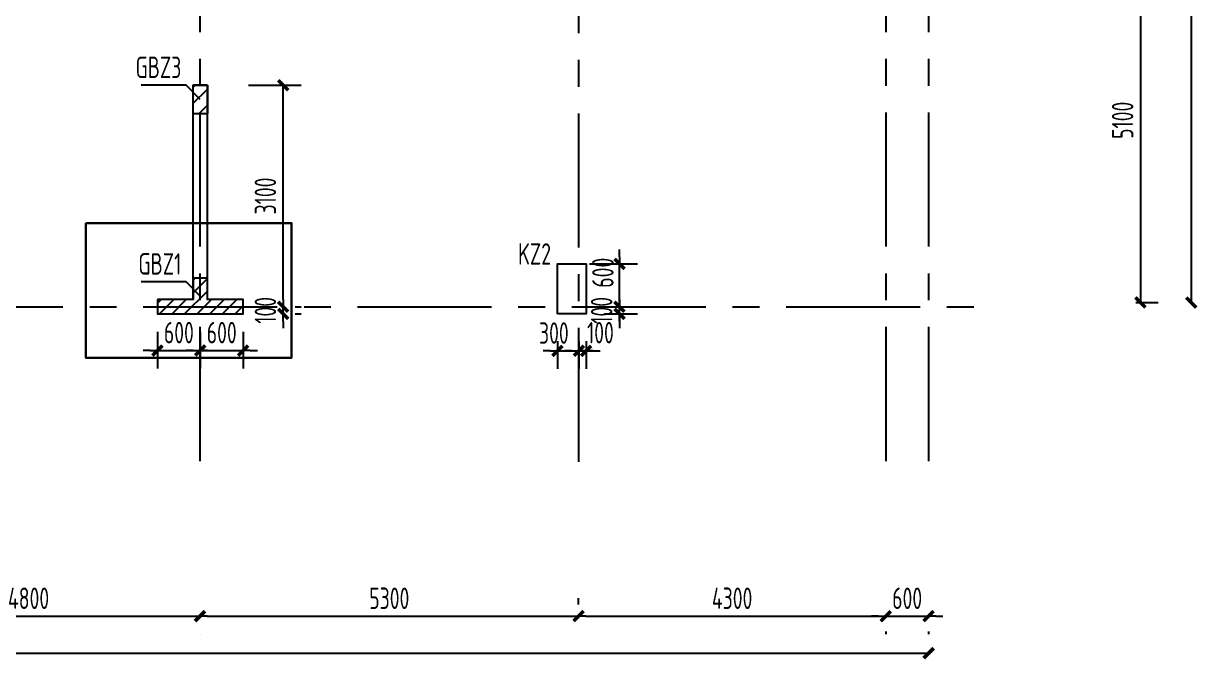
# Model space of a CAD drawing. Extents: x 580289 to 1106878, y -144605 to 78052.
# Drawn here: x 883208 to 899644, y 49175 to 58074 of the extents above; entities that cross this region are included whole.
import ezdxf
from ezdxf.enums import TextEntityAlignment as Align

# ---------------------------------------------------------------- set-up
doc = ezdxf.new("R2010")
doc.units = 0
doc.header["$LTSCALE"] = 100
doc.linetypes.add('CENTER', pattern=[2, 1.25, -0.25, 0.25, -0.25])
doc.layers.get('0').update_dxf_attribs({"linetype": 'CONTINUOUS'})
doc.layers.get('Defpoints').update_dxf_attribs({"linetype": 'CONTINUOUS'})
for name, color, linetype in [('21000', 7, 'CONTINUOUS'), ('b边缘构件', 240, 'CONTINUOUS'), ('b边缘构件阴影', 240, 'CONTINUOUS'), ('COLU', 7, 'CONTINUOUS'), ('DIM', 3, 'CONTINUOUS'), ('PAXIS', 253, 'CENTER'), ('TEXT', 2, 'CONTINUOUS'), ('THIN', 7, 'CONTINUOUS'), ('柱标注', 2, 'CONTINUOUS')]:
    doc.layers.add(name, color=color, linetype=linetype)
doc.styles.get("Standard").update_dxf_attribs({"font": 'tssdeng.shx', "width": 0.7, "bigfont": 'tssdchn.shx'})
doc.styles.add('TSSD_Dimension', font='Tssdeng.shx', dxfattribs={"width": 0.7, "bigfont": 'tssdchn.shx'})
doc.dimstyles.new('TSSD_100_100$0', dxfattribs={"dimtxt": 300, "dimasz": 100, "dimexe": 250, "dimexo": 250, "dimgap": 100, "dimtad": 1, "dimdec": 0, "dimzin": 0, "dimdsep": 46, "dimtxsty": 'TSSD_Dimension', "dimblk": '_TSDBK', "dimblk1": '_TSDBK', "dimblk2": '_TSDBK', "dimsah": 1, "dimcen": 0, "dimclrt": 7, "dimadec": 0, "dimazin": 0, "dimtfac": 1, "dimtdec": 0, "dimtix": 1, "dimtmove": 2, "dimatfit": 3, "dimldrblk": '_TSDBK', "dimfxl": 1, "dimtolj": 1, "dimtzin": 0, "dimarcsym": 0})

# ---------------------------------------------------------------- blocks, each defined once
blk = doc.blocks.new('_TSDBK')
blk.add_line((-1, 0), (0, 0))
at = {"const_width": 0.5}
blk.add_lwpolyline([(-0.7, -0.7), (0.7, 0.7)], dxfattribs=at)
blk = doc.blocks.new('*D923')
at = {"layer": 'Defpoints', "color": 0}
for p in [(886759, 54111), (886844, 54111), (886759, 54011)]:
    blk.add_point(p, dxfattribs=at)
at = {"layer": 'DIM', "color": 0, "lineweight": -2}
for p, q in [((886844, 54211), (886844, 54311)), ((886844, 54011), (886844, 54111)), ((887009, 54111), (887094, 54111)), ((887009, 54011), (887094, 54011)), ((886844, 53911), (886844, 53811))]:
    blk.add_line(p, q, dxfattribs=at)
at = {"layer": 'DIM', "color": 0, "lineweight": -2, "xscale": 100, "yscale": 100, "zscale": 100}
for p, rotation in [((886844, 54111), 270), ((886844, 54011), 90)]:
    blk.add_blockref('_TSDBK', p, dxfattribs=dict(at, rotation=rotation))
at = {"layer": 'DIM', "color": 7, "insert": (886594, 54061), "char_height": 300, "attachment_point": 5, "rotation": 90, "style": 'TSSD_Dimension'}
blk.add_mtext('\\A1;100', dxfattribs=at)
blk = doc.blocks.new('*D924')
at = {"layer": 'Defpoints', "color": 0}
for p in [(886109, 57211), (886844, 57211), (886759, 54111)]:
    blk.add_point(p, dxfattribs=at)
at = {"layer": 'DIM', "color": 0, "lineweight": -2}
for p, q in [((886359, 57211), (887094, 57211)), ((886844, 54211), (886844, 57111)), ((887009, 54111), (887094, 54111))]:
    blk.add_line(p, q, dxfattribs=at)
at = {"layer": 'DIM', "color": 0, "lineweight": -2, "xscale": 100, "yscale": 100, "zscale": 100}
for p, rotation in [((886844, 57211), 90), ((886844, 54111), 270)]:
    blk.add_blockref('_TSDBK', p, dxfattribs=dict(at, rotation=rotation))
at = {"layer": 'DIM', "color": 7, "insert": (886594, 55661), "char_height": 300, "attachment_point": 5, "rotation": 90, "style": 'TSSD_Dimension'}
blk.add_mtext('\\A1;3100', dxfattribs=at)
blk = doc.blocks.new('*D1008')
at = {"layer": 'Defpoints', "color": 0}
for p in [(890683, 53878), (890983, 53878), (890983, 53494)]:
    blk.add_point(p, dxfattribs=at)
at = {"layer": 'DIM', "color": 0, "lineweight": -2}
for p, q in [((890683, 53628), (890683, 53244)), ((890983, 53628), (890983, 53244)), ((890583, 53494), (890483, 53494)), ((890683, 53494), (890983, 53494)), ((891083, 53494), (891183, 53494))]:
    blk.add_line(p, q, dxfattribs=at)
at = {"layer": 'DIM', "color": 0, "lineweight": -2, "xscale": 100, "yscale": 100, "zscale": 100}
blk.add_blockref('_TSDBK', (890683, 53494), dxfattribs=at)
at = {"layer": 'DIM', "color": 0, "lineweight": -2, "xscale": 100, "yscale": 100, "zscale": 100, "rotation": 180}
blk.add_blockref('_TSDBK', (890983, 53494), dxfattribs=at)
at = {"layer": 'DIM', "color": 7, "insert": (890633, 53743), "char_height": 300, "attachment_point": 5, "style": 'TSSD_Dimension'}
blk.add_mtext('\\A1;300', dxfattribs=at)
blk = doc.blocks.new('*D1009')
at = {"layer": 'Defpoints', "color": 0}
for p in [(890983, 53878), (891083, 53878), (891083, 53494)]:
    blk.add_point(p, dxfattribs=at)
at = {"layer": 'DIM', "color": 0, "lineweight": -2}
for p, q in [((890983, 53628), (890983, 53244)), ((891083, 53628), (891083, 53244)), ((890883, 53494), (890783, 53494)), ((890983, 53494), (891083, 53494)), ((891183, 53494), (891283, 53494))]:
    blk.add_line(p, q, dxfattribs=at)
at = {"layer": 'DIM', "color": 0, "lineweight": -2, "xscale": 100, "yscale": 100, "zscale": 100}
blk.add_blockref('_TSDBK', (890983, 53494), dxfattribs=at)
at = {"layer": 'DIM', "color": 0, "lineweight": -2, "xscale": 100, "yscale": 100, "zscale": 100, "rotation": 180}
blk.add_blockref('_TSDBK', (891083, 53494), dxfattribs=at)
at = {"layer": 'DIM', "color": 7, "insert": (891285, 53748), "char_height": 300, "attachment_point": 5, "style": 'TSSD_Dimension'}
blk.add_mtext('\\A1;100', dxfattribs=at)
blk = doc.blocks.new('*D1010')
at = {"layer": 'Defpoints', "color": 0}
for p in [(890920, 54111), (891552, 54111), (891083, 54011)]:
    blk.add_point(p, dxfattribs=at)
at = {"layer": 'DIM', "color": 0, "lineweight": -2}
for p, q in [((891552, 54211), (891552, 54311)), ((891170, 54111), (891802, 54111)), ((891552, 54011), (891552, 54111)), ((891333, 54011), (891802, 54011)), ((891552, 53911), (891552, 53811))]:
    blk.add_line(p, q, dxfattribs=at)
at = {"layer": 'DIM', "color": 0, "lineweight": -2, "xscale": 100, "yscale": 100, "zscale": 100}
for p, rotation in [((891552, 54111), 270), ((891552, 54011), 90)]:
    blk.add_blockref('_TSDBK', p, dxfattribs=dict(at, rotation=rotation))
at = {"layer": 'DIM', "color": 7, "insert": (891302, 54061), "char_height": 300, "attachment_point": 5, "rotation": 90, "style": 'TSSD_Dimension'}
blk.add_mtext('\\A1;100', dxfattribs=at)
blk = doc.blocks.new('*D1011')
at = {"layer": 'Defpoints', "color": 0}
for p in [(890883, 54711), (891552, 54711), (890920, 54111)]:
    blk.add_point(p, dxfattribs=at)
at = {"layer": 'DIM', "color": 0, "lineweight": -2}
for p, q in [((891552, 54811), (891552, 54911)), ((891133, 54711), (891802, 54711)), ((891552, 54111), (891552, 54711)), ((891170, 54111), (891802, 54111)), ((891552, 54011), (891552, 53911))]:
    blk.add_line(p, q, dxfattribs=at)
at = {"layer": 'DIM', "color": 0, "lineweight": -2, "xscale": 100, "yscale": 100, "zscale": 100}
for p, rotation in [((891552, 54711), 270), ((891552, 54111), 90)]:
    blk.add_blockref('_TSDBK', p, dxfattribs=dict(at, rotation=rotation))
at = {"layer": 'DIM', "color": 7, "insert": (891319, 54587), "char_height": 300, "attachment_point": 5, "rotation": 90, "style": 'TSSD_Dimension'}
blk.add_mtext('\\A1;600', dxfattribs=at)
blk = doc.blocks.new('*D1021')
at = {"layer": 'Defpoints', "color": 0}
for p in [(899556, 68470), (899556, 54170), (899556, 54170)]:
    blk.add_point(p, dxfattribs=at)
at = {"layer": 'DIM', "color": 0, "lineweight": -2}
for p, q in [((899306, 68470), (899306, 68470)), ((899556, 68370), (899556, 54270))]:
    blk.add_line(p, q, dxfattribs=at)
at = {"layer": 'DIM', "color": 0, "lineweight": -2, "xscale": 100, "yscale": 100, "zscale": 100}
for p, rotation in [((899556, 68470), 90), ((899556, 54170), 270)]:
    blk.add_blockref('_TSDBK', p, dxfattribs=dict(at, rotation=rotation))
at = {"layer": 'DIM', "color": 7, "insert": (899306, 61320), "char_height": 300, "attachment_point": 5, "rotation": 90, "style": 'TSSD_Dimension'}
blk.add_mtext('\\A1;14300', dxfattribs=at)
blk = doc.blocks.new('*D1027')
at = {"layer": 'Defpoints', "color": 0}
for p in [(898532, 59270), (898532, 54170), (898845, 54170)]:
    blk.add_point(p, dxfattribs=at)
at = {"layer": 'DIM', "color": 0, "lineweight": -2}
for p, q in [((898782, 59270), (899095, 59270)), ((898845, 59170), (898845, 54270)), ((898782, 54170), (899095, 54170))]:
    blk.add_line(p, q, dxfattribs=at)
at = {"layer": 'DIM', "color": 0, "lineweight": -2, "xscale": 100, "yscale": 100, "zscale": 100}
for p, rotation in [((898845, 59270), 90), ((898845, 54170), 270)]:
    blk.add_blockref('_TSDBK', p, dxfattribs=dict(at, rotation=rotation))
at = {"layer": 'DIM', "color": 7, "insert": (898595, 56720), "char_height": 300, "attachment_point": 5, "rotation": 90, "style": 'TSSD_Dimension'}
blk.add_mtext('\\A1;5100', dxfattribs=at)
blk = doc.blocks.new('*D1028')
at = {"layer": 'Defpoints', "color": 0}
for p in [(846679, 49263), (895879, 49263), (895879, 49263)]:
    blk.add_point(p, dxfattribs=at)
at = {"layer": 'DIM', "color": 0, "lineweight": -2}
for p, q in [((895879, 49513), (895879, 49513)), ((846779, 49263), (895779, 49263))]:
    blk.add_line(p, q, dxfattribs=at)
at = {"layer": 'DIM', "color": 0, "lineweight": -2, "xscale": 100, "yscale": 100, "zscale": 100, "rotation": 180}
blk.add_blockref('_TSDBK', (846679, 49263), dxfattribs=at)
at = {"layer": 'DIM', "color": 0, "lineweight": -2, "xscale": 100, "yscale": 100, "zscale": 100}
blk.add_blockref('_TSDBK', (895879, 49263), dxfattribs=at)
at = {"layer": 'DIM', "color": 7, "insert": (871279, 49513), "char_height": 300, "attachment_point": 5, "style": 'TSSD_Dimension'}
blk.add_mtext('\\A1;49200', dxfattribs=at)
blk = doc.blocks.new('*D1037')
at = {"layer": 'Defpoints', "color": 0}
for p in [(880879, 49782), (885679, 49782), (885679, 49782)]:
    blk.add_point(p, dxfattribs=at)
at = {"layer": 'DIM', "color": 0, "lineweight": -2}
for p, q in [((880979, 49782), (885579, 49782)), ((880879, 49532), (880879, 49532)), ((885679, 49532), (885679, 49532))]:
    blk.add_line(p, q, dxfattribs=at)
at = {"layer": 'DIM', "color": 0, "lineweight": -2, "xscale": 100, "yscale": 100, "zscale": 100, "rotation": 180}
blk.add_blockref('_TSDBK', (880879, 49782), dxfattribs=at)
at = {"layer": 'DIM', "color": 0, "lineweight": -2, "xscale": 100, "yscale": 100, "zscale": 100}
blk.add_blockref('_TSDBK', (885679, 49782), dxfattribs=at)
at = {"layer": 'DIM', "color": 7, "insert": (883279, 50032), "char_height": 300, "attachment_point": 5, "style": 'TSSD_Dimension'}
blk.add_mtext('\\A1;4800', dxfattribs=at)
blk = doc.blocks.new('*D1038')
at = {"layer": 'Defpoints', "color": 0}
for p in [(885679, 49782), (890979, 49782), (890979, 49695)]:
    blk.add_point(p, dxfattribs=at)
at = {"layer": 'DIM', "color": 0, "lineweight": -2}
for p, q in [((890979, 49945), (890979, 50032)), ((885779, 49782), (890879, 49782)), ((885679, 49532), (885679, 49532))]:
    blk.add_line(p, q, dxfattribs=at)
at = {"layer": 'DIM', "color": 0, "lineweight": -2, "xscale": 100, "yscale": 100, "zscale": 100, "rotation": 180}
blk.add_blockref('_TSDBK', (885679, 49782), dxfattribs=at)
at = {"layer": 'DIM', "color": 0, "lineweight": -2, "xscale": 100, "yscale": 100, "zscale": 100}
blk.add_blockref('_TSDBK', (890979, 49782), dxfattribs=at)
at = {"layer": 'DIM', "color": 7, "insert": (888329, 50032), "char_height": 300, "attachment_point": 5, "style": 'TSSD_Dimension'}
blk.add_mtext('\\A1;5300', dxfattribs=at)
blk = doc.blocks.new('*D1039')
at = {"layer": 'Defpoints', "color": 0}
for p in [(895279, 49819), (890979, 49695), (895279, 49782)]:
    blk.add_point(p, dxfattribs=at)
at = {"layer": 'DIM', "color": 0, "lineweight": -2}
for p, q in [((890979, 49945), (890979, 50032)), ((891079, 49782), (895179, 49782)), ((895279, 49569), (895279, 49532))]:
    blk.add_line(p, q, dxfattribs=at)
at = {"layer": 'DIM', "color": 0, "lineweight": -2, "xscale": 100, "yscale": 100, "zscale": 100, "rotation": 180}
blk.add_blockref('_TSDBK', (890979, 49782), dxfattribs=at)
at = {"layer": 'DIM', "color": 0, "lineweight": -2, "xscale": 100, "yscale": 100, "zscale": 100}
blk.add_blockref('_TSDBK', (895279, 49782), dxfattribs=at)
at = {"layer": 'DIM', "color": 7, "insert": (893129, 50032), "char_height": 300, "attachment_point": 5, "style": 'TSSD_Dimension'}
blk.add_mtext('\\A1;4300', dxfattribs=at)
blk = doc.blocks.new('*D1040')
at = {"layer": 'Defpoints', "color": 0}
for p in [(895279, 49819), (895879, 49819), (895879, 49782)]:
    blk.add_point(p, dxfattribs=at)
at = {"layer": 'DIM', "color": 0, "lineweight": -2}
for p, q in [((895179, 49782), (895079, 49782)), ((895279, 49782), (895879, 49782)), ((895979, 49782), (896079, 49782)), ((895279, 49569), (895279, 49532)), ((895879, 49569), (895879, 49532))]:
    blk.add_line(p, q, dxfattribs=at)
at = {"layer": 'DIM', "color": 0, "lineweight": -2, "xscale": 100, "yscale": 100, "zscale": 100}
blk.add_blockref('_TSDBK', (895279, 49782), dxfattribs=at)
at = {"layer": 'DIM', "color": 0, "lineweight": -2, "xscale": 100, "yscale": 100, "zscale": 100, "rotation": 180}
blk.add_blockref('_TSDBK', (895879, 49782), dxfattribs=at)
at = {"layer": 'DIM', "color": 7, "insert": (895579, 50032), "char_height": 300, "attachment_point": 5, "style": 'TSSD_Dimension'}
blk.add_mtext('\\A1;600', dxfattribs=at)
blk = doc.blocks.new('*D1065')
at = {"layer": 'Defpoints', "color": 0}
for p in [(885083, 54011), (885683, 54011), (885683, 53499)]:
    blk.add_point(p, dxfattribs=at)
at = {"layer": 'DIM', "color": 0, "lineweight": -2}
for p, q in [((885083, 53761), (885083, 53249)), ((885683, 53761), (885683, 53249)), ((884983, 53499), (884883, 53499)), ((885083, 53499), (885683, 53499)), ((885783, 53499), (885883, 53499))]:
    blk.add_line(p, q, dxfattribs=at)
at = {"layer": 'DIM', "color": 0, "lineweight": -2, "xscale": 100, "yscale": 100, "zscale": 100}
blk.add_blockref('_TSDBK', (885083, 53499), dxfattribs=at)
at = {"layer": 'DIM', "color": 0, "lineweight": -2, "xscale": 100, "yscale": 100, "zscale": 100, "rotation": 180}
blk.add_blockref('_TSDBK', (885683, 53499), dxfattribs=at)
at = {"layer": 'DIM', "color": 7, "insert": (885383, 53749), "char_height": 300, "attachment_point": 5, "style": 'TSSD_Dimension'}
blk.add_mtext('\\A1;600', dxfattribs=at)
blk = doc.blocks.new('*D1066')
at = {"layer": 'Defpoints', "color": 0}
for p in [(885683, 54011), (886283, 54011), (886283, 53499)]:
    blk.add_point(p, dxfattribs=at)
at = {"layer": 'DIM', "color": 0, "lineweight": -2}
for p, q in [((885683, 53761), (885683, 53249)), ((886283, 53761), (886283, 53249)), ((885583, 53499), (885483, 53499)), ((885683, 53499), (886283, 53499)), ((886383, 53499), (886483, 53499))]:
    blk.add_line(p, q, dxfattribs=at)
at = {"layer": 'DIM', "color": 0, "lineweight": -2, "xscale": 100, "yscale": 100, "zscale": 100}
blk.add_blockref('_TSDBK', (885683, 53499), dxfattribs=at)
at = {"layer": 'DIM', "color": 0, "lineweight": -2, "xscale": 100, "yscale": 100, "zscale": 100, "rotation": 180}
blk.add_blockref('_TSDBK', (886283, 53499), dxfattribs=at)
at = {"layer": 'DIM', "color": 7, "insert": (885983, 53749), "char_height": 300, "attachment_point": 5, "style": 'TSSD_Dimension'}
blk.add_mtext('\\A1;600', dxfattribs=at)

msp = doc.modelspace()

# ---------------------------------------------------------------- hatches: boundary and pattern name
at = {"layer": 'b边缘构件阴影'}
h = msp.add_hatch(dxfattribs=at)
h.set_pattern_fill('ANSI31', color=256, scale=50, style=0)
h.set_pattern_definition([(45, (430321.28, 300359.7), (-112.2532, 112.2532), [])])
h.paths.add_polyline_path([(885783, 57210.8), (885783, 56810.8), (885583, 56810.8), (885583, 57210.8)], flags=0)
h = msp.add_hatch(dxfattribs=at)
h.set_pattern_fill('ANSI31', color=256, scale=1000, style=0)
h.set_pattern_definition([(45, (826777.62, 12294.89), (-88.38835, 88.38835), [])])
h.paths.add_polyline_path([(885683, 54510.8), (885583, 54510.8), (885583, 54210.8), (885083, 54210.8), (885083, 54110.8), (885683, 54110.8)])
h.paths.add_polyline_path([(885683, 54510.8), (885683, 54260.8), (885783, 54360.8), (885783, 54510.8)])
h.paths.add_polyline_path([(885683, 54260.8), (885683, 54110.8), (886283, 54110.8), (886283, 54210.8), (885783, 54210.8), (885783, 54360.8)])
h.paths.add_polyline_path([(885683, 54010.8), (885683, 54110.8), (885083, 54110.8), (885083, 54010.8)])
h.paths.add_polyline_path([(885683, 54110.8), (885683, 54010.8), (886283, 54010.8), (886283, 54110.8)])

# ---------------------------------------------------------------- linework, layer by layer
at = {"layer": '21000', "color": 1, "lineweight": 30}
msp.add_lwpolyline([(884078.3, 55281.5), (886959.9, 55281.5), (886959.9, 53396.5), (884078.3, 53396.5)], close=True, dxfattribs=at)
at = {"layer": 'b边缘构件'}
for points in [[(885783, 57210.8), (885583, 57210.8)], [(885783, 57210.8), (885783, 56810.8), (885583, 56810.8), (885583, 57210.8), (885783, 57210.8)], [(885083, 54210.8), (885083, 54010.8), (886283, 54010.8), (886283, 54210.8), (885783, 54210.8), (885783, 54510.8), (885583, 54510.8), (885583, 54210.8), (885083, 54210.8)]]:
    msp.add_lwpolyline(points, dxfattribs=at)
at = {"layer": 'COLU'}
for points in [[(885583, 54210.8), (885583, 57210.8)], [(885783, 57210.8), (885583, 57210.8)], [(885783, 54210.8), (885783, 57210.8)]]:
    msp.add_lwpolyline(points, dxfattribs=at)
msp.add_lwpolyline([(890683, 54010.8), (890683, 54710.8), (891083, 54710.8), (891083, 54010.8)], close=True, dxfattribs=at)
at = {"layer": 'PAXIS', "linetype": 'CENTER', "ltscale": 15}
for p, q in [((885683, 51952.8), (885683, 70605.3)), ((895283, 51952.8), (895283, 70605.3)), ((895883, 51952.8), (895883, 70605.3)), ((890983, 51939.9), (890983, 60212.1)), ((845885.4, 54110.8), (896680.6, 54110.8))]:
    msp.add_line(p, q, dxfattribs=at)
at = {"layer": 'THIN'}
for points in [[(885683, 57010.8), (885483, 57210.8), (884853, 57210.8)], [(885683, 54260.8), (885483, 54460.8), (884853, 54460.8)]]:
    msp.add_lwpolyline(points, dxfattribs=at)

# ---------------------------------------------------------------- texts
at = {"layer": 'TEXT', "width": 0.7}
for s, p in [('GBZ3', (884777.2, 57310.8)), ('GBZ1', (884817.6, 54560.8))]:
    msp.add_text(s, height=300, dxfattribs=at).set_placement(p)
at = {"layer": '柱标注', "width": 0.7}
msp.add_text('KZ2', height=300, dxfattribs=at).set_placement((890362.9, 54850.1), align=Align.MIDDLE_CENTER)

# ---------------------------------------------------------------- dimensions: what is measured, and where the dimension line sits
at = {"layer": 'DIM'}
for base, p1, p2, picture, middle in [((899556.2, 54169.5), (899556.2, 68469.5), (899556.2, 54169.5), '*D1021', (899306.2, 61319.5)), ((898845.3, 54169.5), (898532.2, 59269.5), (898532.2, 54169.5), '*D1027', (898595.3, 56719.5)), ((886844.3, 57210.8), (886759, 54110.8), (886109, 57210.8), '*D924', (886594.3, 55660.8)), ((886844.3, 54110.8), (886759, 54010.8), (886759, 54110.8), '*D923', (886594.3, 54060.8)), ((891552.1, 54110.8), (891083, 54010.8), (890919.9, 54110.8), '*D1010', (891302.1, 54060.8))]:
    dim = msp.add_linear_dim(base=base, p1=p1, p2=p2, angle=90, dimstyle='TSSD_100_100$0', dxfattribs=at)
    dim.commit()
    dim.dimension.update_dxf_attribs({"geometry": picture, "text_midpoint": middle})
dim = msp.add_linear_dim(base=(891552.1, 54710.8), p1=(890919.9, 54110.8), p2=(890883, 54710.8), angle=90, dimstyle='TSSD_100_100$0', dxfattribs=at)
dim.commit()
dim.dimension.update_dxf_attribs({"geometry": '*D1011', "text_midpoint": (891319, 54587.1), "dimtype": 160})
for base, p1, p2, picture, middle in [((885683, 53498.9), (885083, 54010.8), (885683, 54010.8), '*D1065', (885383, 53748.9)), ((886283, 53498.9), (885683, 54010.8), (886283, 54010.8), '*D1066', (885983, 53748.9)), ((885678.9, 49782.2), (880878.9, 49782.2), (885678.9, 49782.2), '*D1037', (883278.9, 50032.2)), ((890978.9, 49782.2), (885678.9, 49782.2), (890978.9, 49695.5), '*D1038', (888328.9, 50032.2)), ((895278.9, 49782.2), (890978.9, 49695.5), (895278.9, 49819.5), '*D1039', (893128.9, 50032.2)), ((895878.9, 49782.2), (895278.9, 49819.5), (895878.9, 49819.5), '*D1040', (895578.9, 50032.2)), ((895878.9, 49263), (846678.9, 49263), (895878.9, 49263), '*D1028', (871278.9, 49513))]:
    dim = msp.add_linear_dim(base=base, p1=p1, p2=p2, dimstyle='TSSD_100_100$0', dxfattribs=at)
    dim.commit()
    dim.dimension.update_dxf_attribs({"geometry": picture, "text_midpoint": middle})
for base, p1, p2, picture, middle in [((890983, 53494.4), (890683, 53878.2), (890983, 53878.2), '*D1008', (890633.1, 53743.4)), ((891083, 53494.4), (890983, 53878.2), (891083, 53878.2), '*D1009', (891285.1, 53747.6))]:
    dim = msp.add_linear_dim(base=base, p1=p1, p2=p2, dimstyle='TSSD_100_100$0', dxfattribs=at)
    dim.commit()
    dim.dimension.update_dxf_attribs({"geometry": picture, "text_midpoint": middle, "dimtype": 160})

doc.saveas('drawing.dxf')
